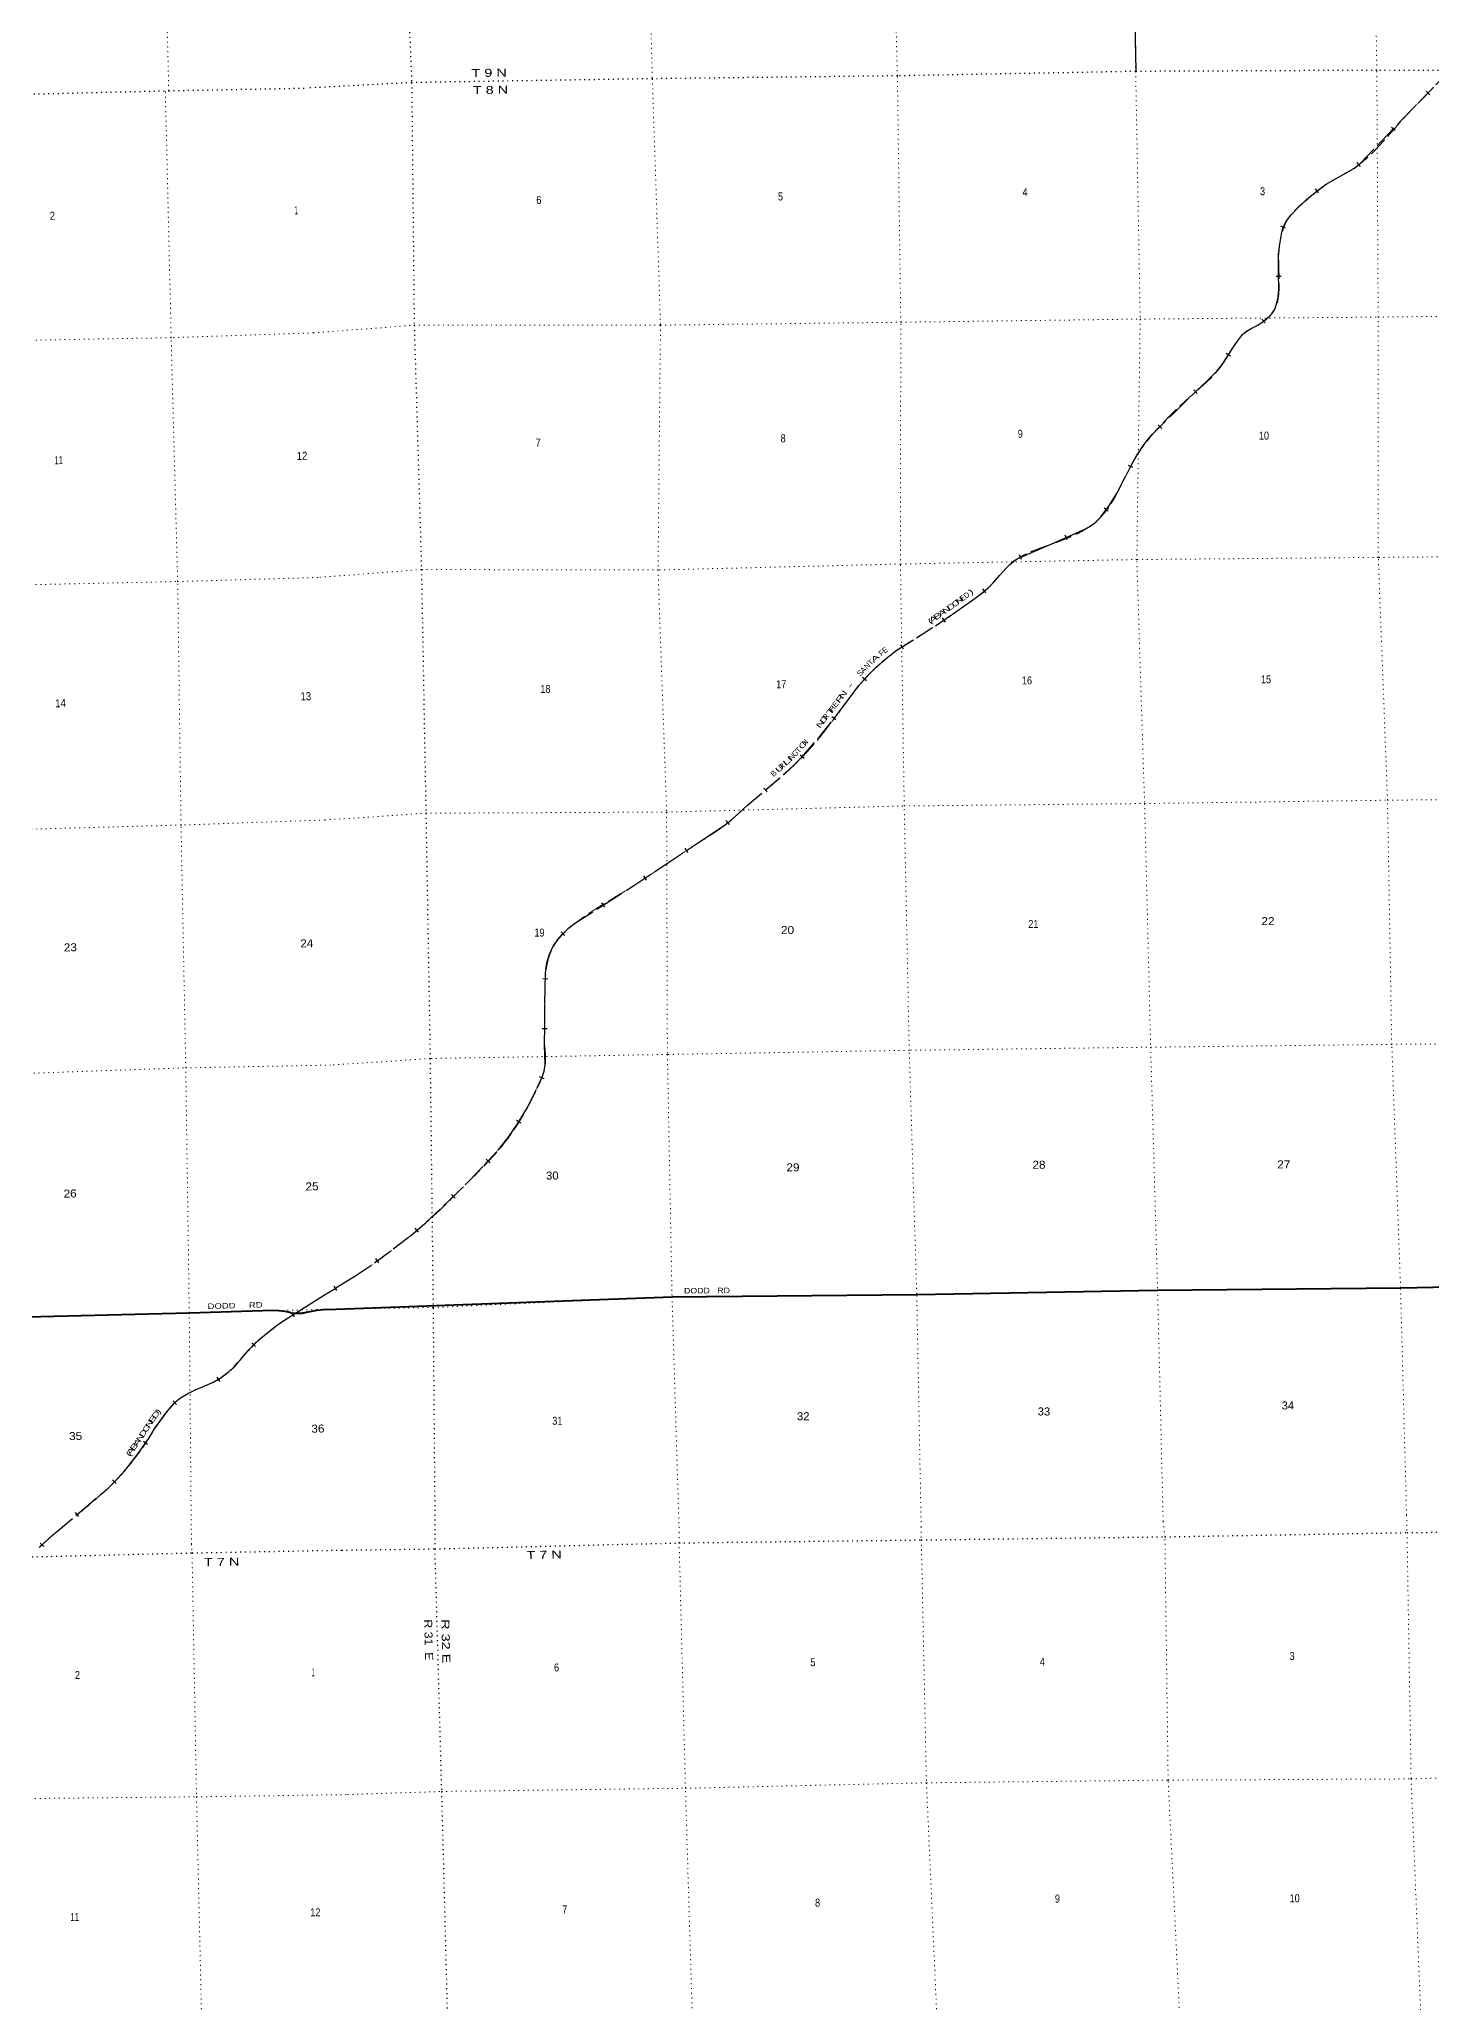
# Model space of a CAD drawing. Header units: feet. Extents: x 505285 to 763886, y -543582 to -353855.
# Drawn here: x 533456 to 563900, y -507290 to -464358 of the extents above; entities that cross this region are included whole.
import ezdxf
from ezdxf.enums import TextEntityAlignment as Align

# ---------------------------------------------------------------- set-up
doc = ezdxf.new("R2010")
doc.units = ezdxf.units.FT
doc.header["$LTSCALE"] = 70
doc.linetypes.add('DOTTED', pattern=[1.5, 0.3, -1.2])
doc.linetypes.add('LONG_DASHED', pattern=[7.5, 6, -1.5])
for name, color, linetype, lineweight in [('26', 7, 'Continuous', 40), ('27', 7, 'Continuous', 13), ('29', 7, 'Continuous', 25), ('34', 7, 'Continuous', 25), ('6', 7, 'DOTTED', 25), ('63', 7, 'Continuous', 25), ('7', 7, 'DOTTED', 13)]:
    doc.layers.add(name, color=color, linetype=linetype, lineweight=lineweight)

msp = doc.modelspace()

# ---------------------------------------------------------------- linework, layer by layer
at = {"layer": '26'}
for points in [[(539948.25, -492121.58), (547292.96, -491851.84), (552640.74, -491807.02), (557903.01, -491708.42), (563221.35, -491657.55), (568527.44, -491551.77), (571706.5, -491473.56)], [(531413.25, -492333.03), (536735.08, -492204.69), (538572.55, -492150.16), (538693.77, -492151.89), (538814.15, -492166.29), (538932.36, -492193.19), (538961.53, -492201.87), (539041.44, -492212.76), (539122.06, -492215.24), (539202.49, -492209.27), (539213.42, -492207.62), (539238.65, -492203.81), (539263.42, -492198.96), (539527.82, -492147.26), (539666.16, -492131.14), (539948.25, -492121.6)]]:
    msp.add_lwpolyline(points, dxfattribs=at)
at = {"layer": '29'}
msp.add_lwpolyline([(556417.61, -454487.98), (556665.74, -454754.37), (556748.2, -454811.12), (556875.91, -454865.46), (556970.58, -454905.05), (556991.67, -454926), (557036.69, -454978.55), (557062.51, -455059.52), (557165.24, -455544.51), (557176.15, -455660.44), (557242.68, -457746.5), (557246.06, -457948.02), (557074.54, -459430.3), (556952.23, -459873.77), (556940.81, -460032.9), (556964.2, -460211.33), (557315.95, -461401.26), (557350.73, -461542.26), (557365.47, -461687.77), (557429.48, -465057.43)], dxfattribs=at)
at = {"layer": '34', "linetype": 'LONG_DASHED', "lineweight": 13}
for points in [[(539940.33, -491660.75), (540359.41, -491404.18), (541197.96, -490811.81), (541917.38, -490229.06), (542864.91, -489311.06), (543486.4, -488659.76), (543918.34, -488076.01), (544338.27, -487303.74), (544518.3, -486784.62), (544509, -486343.1), (544512.08, -485439.58), (544528.49, -484786.8), (544691.13, -484205.74), (545206.35, -483662.7), (546479.72, -482849.43), (547869.37, -481925.72), (548464.02, -481527.85), (548933.8, -481118.11), (549721.73, -480447.83), (550133.58, -480055.16), (550880.43, -479152.71), (551377.12, -478493.55), (551756.6, -478091.41), (552217.01, -477713.95), (553054.15, -477185.36), (553789.2, -476676.63), (554198.63, -476360.29), (554617.16, -475903.26), (554854.36, -475712.4), (555595.42, -475394.29), (556346.2, -475059.95), (556666.44, -474803.4), (557025.22, -474277.14), (557450.38, -473466.64), (557792.38, -473002.91), (558755.32, -472052.52), (559208.43, -471614.96), (559553.48, -471105.01), (559766.55, -470818.2), (560189.14, -470553.84), (560470.35, -470257.81), (560561.94, -469834.6), (560557.68, -469059.71), (560618.8, -468620.96), (560729.25, -468329.93), (561175.66, -467860.36), (561594.81, -467527.8), (562029.87, -467283.29), (562348.95, -467066.91), (563238, -466139.89), (564026.82, -465321.03), (565065.16, -464228.79), (565411.67, -463883.44), (565708.43, -463657.41), (566731.74, -463187.81), (567331.27, -462830.01), (567517.45, -462507.53), (567562.74, -461890.38), (567649.81, -461443.15), (567864.54, -461140.26), (568356.68, -460742.17), (568737.24, -460486.57), (569105.07, -460389.8), (569725.56, -460455.26), (569986.57, -460440.66), (570350.45, -460251.61), (570925.48, -459876.16)], [(533466.75, -497333.87), (533649.32, -497156.79), (533863.85, -496972.94), (534899.37, -496096.75), (535036.96, -495970.96), (535177.99, -495820.98), (535307.27, -495683.33), (535496.4, -495443.81), (535710.63, -495161.51), (536003.21, -494710.6), (536184.02, -494459.22), (536334.15, -494268.84), (536491.01, -494108.44), (536702.66, -493972.88), (536865.46, -493894.73), (537179.55, -493760.79), (537364.1, -493668.06), (537502.44, -493574.41), (537711.1, -493396.72), (537871.35, -493210.12), (538049.34, -493009.04), (538267.03, -492788.95), (538499.62, -492604.68), (538742.15, -492416.15), (539058.74, -492217.86), (539450.46, -491969.58), (539941.23, -491664.73)]]:
    msp.add_spline(points, degree=3, dxfattribs=at)
at = {"layer": '6'}
for points in [[(541207.44, -452176.34), (541248.93, -454674.56), (541383.34, -460006.64), (541597.46, -465305.2), (541652.92, -470610.55), (541811.66, -475952.24), (541907.81, -481280.97), (542000.67, -486643.89), (542065.22, -491999.27), (542107.39, -497139.67)], [(571050.18, -464971.53), (568035.13, -465040.22), (562700.18, -465037.03), (557428.11, -465060.84), (552217.89, -465157.86), (546860.22, -465221.32), (541597.46, -465305.2), (539323.87, -465424.67)], [(507604.29, -466148.33), (509849.72, -466104.81), (515150.49, -465980.95), (520413.29, -465864.02), (525709.91, -465734.23), (530922.41, -465612.47), (536287.32, -465481.85), (539323.87, -465424.67)], [(540069.9, -497392.93), (542101.27, -497366.58), (547445.95, -497235.48), (552740.36, -497170.13), (558066.79, -497101.82), (563360.44, -497010.38), (568697.02, -496945.8), (571840.96, -496903.45)], [(542107.39, -497139.67), (542101.27, -497366.58), (542249.29, -502670.55), (542388.79, -508026.98), (542575.67, -513355.92), (542690.01, -518674.93), (542690.77, -519176.04)], [(525689.94, -497714.57), (526205.14, -497702.25), (531514.86, -497583.43), (536796.09, -497453.54), (540069.9, -497392.93)]]:
    msp.add_lwpolyline(points, dxfattribs=at)
at = {"layer": '63'}
for p, q in [((563857.98, -465569.14), (563778.31, -465492.41)), ((563103.9, -466352.99), (563024, -466276.51)), ((562344.6, -467137.89), (562271.67, -467054.73)), ((561421.76, -467718.09), (561356.14, -467629.05)), ((560706.57, -468487.81), (560604.6, -468444.97)), ((560609.29, -469545.55), (560498.69, -469546.76)), ((560258.69, -470561.26), (560187.4, -470476.69)), ((559499.58, -471285.23), (559406, -471226.25)), ((558774.53, -472104.39), (558697.14, -472025.36)), ((557999.96, -472867.65), (557921.96, -472789.23)), ((557365.72, -473723.65), (557266.92, -473673.92)), ((556824.98, -474675.71), (556736.4, -474609.47)), ((555931.17, -475301.88), (555886.66, -475200.62)), ((554932.42, -475733.55), (554888.35, -475632.1)), ((554153.64, -476461.53), (554084.15, -476375.47)), ((553268.41, -477100.07), (553205.99, -477008.75)), ((552351.54, -477688.67), (552292.45, -477595.16)), ((551539.47, -478385.29), (551456.38, -478312.28)), ((550873.86, -479242.06), (550787.31, -479173.18)), ((550178.24, -480080.68), (550094.39, -480008.55)), ((549367.08, -480816.1), (549295.37, -480731.88)), ((548543.6, -481529.92), (548475.67, -481442.62)), ((547638.52, -482139.87), (547577.27, -482047.76)), ((546732.54, -482742.06), (546671.33, -482649.94)), ((545818.18, -483333.21), (545758.8, -483239.89)), ((544940.16, -483952.81), (544863.28, -483873.29)), ((544575.05, -484906.65), (544464.5, -484902.99)), ((544560.4, -485992.78), (544449.79, -485992.5)), ((544492.92, -487091.47), (544392.67, -487044.74)), ((543986.9, -488058.95), (543891.51, -488002.97)), ((543311.11, -488922.38), (543230.12, -488847.05)), ((542546.31, -489698.68), (542468.36, -489620.2)), ((541746.09, -490440.82), (541674.48, -490356.52)), ((540883.23, -491108.26), (540817.31, -491019.43)), ((539959.23, -491712.97), (539901.12, -491618.85)), ((539037.21, -492290.39), (538979.26, -492196.18)), ((538183.29, -492937.63), (538101.75, -492862.89)), ((537400.62, -493704.74), (537341.7, -493611.13)), ((536454.89, -494210.81), (536379.68, -494129.7)), ((535824.4, -495080.29), (535731.96, -495019.56)), ((535140.13, -495935.01), (535059.58, -495859.21)), ((534317.91, -496654.99), (534246.48, -496570.54)), ((533554.5, -497317.03), (533475.83, -497239.29))]:
    msp.add_line(p, q, dxfattribs=at)
at = {"layer": '63', "linetype": 'LONG_DASHED'}
for points in [[(560553.6, -469059.28), (560576.6, -468839.26), (560614.79, -468620.08), (560655.17, -468469.19), (560685.55, -468396.87), (560725.83, -468327.65), (560826.22, -468195.5), (560992.53, -468019.7), (561172.96, -467857.28), (561377.34, -467683.01), (561592.57, -467524.36), (561809.66, -467400.62), (562027.83, -467279.73), (562194.8, -467181.1), (562274.23, -467126.98), (562346.11, -467063.94), (562791.03, -466600.86), (563235.04, -466137.05), (563629.5, -465727.66), (564023.86, -465318.19), (564543.66, -464772.73), (565062.21, -464225.94)], [(539938.97, -491659.68), (540147.73, -491528.96), (540357.2, -491400.73), (540782.89, -491114.73), (541195.49, -490808.54), (541561.94, -490525.6), (541914.64, -490226.01), (542394.05, -489772.96), (542862, -489308.17), (543176.69, -488986.73), (543483.3, -488657.08), (543710.21, -488374.49), (543914.87, -488073.82), (544136.71, -487695.82), (544334.58, -487301.95), (544452.77, -487048.36), (544495.34, -486918.43), (544514.2, -486784.36), (544510.98, -486563.97), (544504.9, -486343.15), (544506.05, -485891.33), (544507.98, -485439.54), (544513.59, -485113.06), (544524.4, -484786.55), (544538.12, -484636.74), (544559.59, -484525.99), (544611.1, -484362.98), (544687.55, -484203.72), (544794.26, -484040.47), (544884.55, -483930.63), (545035.47, -483784.72), (545204.02, -483659.32), (545842.01, -483253.32), (546477.48, -482846), (547172.34, -482384.28), (547867.11, -481922.3), (548165.74, -481725.49), (548461.61, -481524.53), (548584.29, -481429.07), (548757.9, -481272.49), (548931.09, -481115.03), (549325.18, -480780.06), (549719.03, -480444.74), (549930.45, -480254.63), (550130.56, -480052.38), (550512.62, -479608.24), (550877.19, -479150.2), (551124.79, -478820.32), (551373.94, -478490.96), (551556.5, -478283.19), (551753.8, -478088.42), (551976.98, -477890.05), (552214.68, -477710.58), (552633.52, -477445.85), (553051.9, -477181.93), (553420.7, -476929.83), (553786.81, -476673.3), (553994.8, -476519.61), (554195.91, -476357.22), (554306.69, -476250.04), (554457.73, -476073.37), (554614.22, -475900.4), (554725.86, -475794.03), (554786.26, -475746.73), (554852.52, -475708.73), (555222.85, -475547.86), (555593.79, -475390.53), (555969.74, -475225.28), (556344.37, -475056.28), (556433.9, -475007.29), (556555.77, -474913.47), (556663.3, -474800.75), (556854.74, -474544.75), (557021.65, -474275.12), (557231.64, -473868.59), (557334.49, -473664.25), (557446.87, -473464.51), (557604.93, -473222), (557692.78, -473107.28), (557789.41, -473000.08), (558269.31, -472522.7), (558752.47, -472049.57), (558980.87, -471832.91), (559205.4, -471612.19), (559302.32, -471493.68), (559426.47, -471298.83), (559550.07, -471102.73), (559653.67, -470956.98), (559763.56, -470815.37), (559856.77, -470734.19), (560023.8, -470646.16), (560108.29, -470602.67), (560186.68, -470550.55), (560342.5, -470419.18), (560410.36, -470344.09), (560466.7, -470255.91), (560509.48, -470152.81), (560544.6, -469995.07), (560557.84, -469834.45), (560553.62, -469446.99), (560553.58, -469059.71)], [(533456.01, -497337.52), (533553.34, -497240.41), (533646.58, -497153.74), (533753.69, -497061.47), (533861.19, -496969.82), (534379, -496531.81), (534896.7, -496093.64), (534967.16, -496032.69), (535034.04, -495968.08), (535104.51, -495893.19), (535175, -495818.18), (535239.69, -495749.4), (535304.19, -495680.62), (535401.32, -495563.35), (535493.13, -495441.33), (535601.31, -495300.98), (535707.27, -495159.16), (535854.73, -494934.69), (535999.8, -494708.31), (536089.27, -494581.83), (536180.73, -494456.76), (536254.67, -494360.64), (536331.02, -494266.2), (536405.54, -494182.11), (536488.4, -494105.27), (536591.05, -494031.16), (536700.74, -493969.26), (536781.84, -493929.07), (536863.79, -493890.99), (537020.9, -493824.03), (537177.86, -493757.06), (537270.98, -493712.97), (537362.04, -493664.52), (537432.47, -493620.18), (537499.98, -493571.13), (537608.75, -493487.34), (537708.13, -493393.89), (537788.34, -493300.87), (537868.25, -493207.44), (537957, -493106.66), (538046.29, -493006.3), (538151.16, -492891.87), (538264.34, -492785.85), (538380.28, -492692.93), (538497.07, -492601.47), (538616.79, -492505.09), (538739.81, -492412.78), (538897.48, -492312.24), (539056.56, -492214.39), (539252.31, -492090.12), (539448.27, -491966.11), (539693.27, -491813.03), (539937.51, -491662.21)]]:
    msp.add_lwpolyline(points, dxfattribs=at)
at = {"layer": '7'}
for points in [[(552737.99, -496887.65), (552640.05, -491786.47), (552475.7, -486464.96), (552367.2, -481122.39), (552284.37, -475853.66), (552291.16, -470545.21), (552217.89, -465157.86), (552074.4, -459872.12), (551911.78, -454632.89), (551780.14, -451199.46)], [(557102.13, -451071.42), (557176.79, -454464.64), (557335.45, -459802.32), (557428.11, -465060.84), (557526.13, -470477.88), (557452.73, -475773.43), (557622.55, -481068.75), (557754.88, -486396.85), (557906.91, -491706.53), (558027.87, -496760.42)], [(563349.44, -496631.2), (563218.62, -491655.93), (563026.14, -486334.9), (562933.8, -480996.07), (562731.52, -475687.26), (562729.41, -470433.18), (562700.18, -465037.03), (562611.77, -459694.11), (562526.49, -454308.97), (562495.6, -450940.41)], [(546482.19, -451325.7), (546550.01, -454692.4), (546714.59, -459929.59), (546860.22, -465221.32), (547038.02, -470608.85), (546983.93, -475962.29), (547171.8, -481255.29), (547188.95, -486555.28), (547290.42, -491849.79), (547446.9, -497013.71)], [(536287.25, -465481.06), (536151.43, -460167.18), (535935.17, -454933.57), (535834.88, -452602.08)], [(536782.52, -497264.08), (536735.08, -492204.69), (536658.47, -486847.2), (536554.89, -481538.57), (536481.07, -476215.18), (536338.81, -470883.36), (536212.97, -465480.82)], [(539449.04, -470777.08), (541652.92, -470610.55), (547038.02, -470608.85), (552291.16, -470545.21), (557518.05, -470476.01), (562729.41, -470433.18), (567986.44, -470363.45), (571182.32, -470307.47)], [(539449.04, -470777.08), (536338.81, -470883.36), (531081.47, -470976.04), (525795.4, -471127.68), (523711.37, -471173.21)], [(571313.11, -475588.73), (568119.71, -475641.34), (562731.52, -475687.26), (557453.89, -475733.26), (552283.9, -475831.58), (546983.93, -475962.29), (541811.66, -475952.24), (539574.12, -476124.65)], [(523982.94, -476568.88), (525897.4, -476540.84), (531172.04, -476329.18), (536481.07, -476215.18), (539574.12, -476124.65)], [(539698.15, -481428.12), (541907.81, -481280.97), (547171.8, -481255.29), (552367.2, -481122.39), (557622.55, -481068.75), (562933.8, -480996.07), (568251.57, -480947.36), (571445.66, -480941.12)], [(539698.15, -481428.12), (536554.89, -481538.57), (531294.75, -481683.57), (526071.23, -481932.98), (523565.2, -481953.76)], [(571576.83, -486237.49), (568392.23, -486289.37), (563026.14, -486334.9), (557776.98, -486396.46), (552475.7, -486464.96), (547188.95, -486555.28), (542000.67, -486643.89), (539823.53, -486788.65)], [(523429.12, -487243.8), (526059.77, -487217.42), (531343.14, -487035.7), (536658.47, -486847.2), (539823.53, -486788.65)], [(539948.25, -492121.58), (542062.29, -492088.3), (547290.42, -491849.79), (552642.52, -491808.51), (557906.91, -491706.53), (563218.62, -491655.93), (568525.12, -491549.2), (571706.5, -491473.56)], [(539948.25, -492121.59), (536735.08, -492204.69), (531388.25, -492333.66), (526103.9, -492473.2), (522528.4, -492577.97)], [(563349.44, -496631.2), (563360.44, -497010.38), (563448.63, -502396.45), (563665.9, -507666.24), (563795.58, -512960.7), (563848.5, -514910.01)], [(547971.27, -516171.02), (547892.74, -513241.69), (547742.6, -507933.77), (547583.68, -502600), (547445.95, -497235.48), (547446.9, -497013.71)], [(552737.99, -496887.65), (552740.36, -497170.13), (552852.46, -502481.17), (553088.94, -507790.57), (553205.28, -513109.53), (553309.12, -516828.88)], [(558537.85, -515738.97), (558457.29, -513035.38), (558395.09, -507714.83), (558137.01, -502422.14), (558066.79, -497101.82), (558027.87, -496760.42)], [(536782.52, -497264.08), (536796.09, -497453.54), (536893.56, -502787.87), (537014.21, -508095.26), (537212.05, -513428.1), (537322.37, -518198.81)], [(540196.58, -502738.96), (542249.29, -502670.55), (547583.68, -502600), (552852.46, -502481.17), (558137.01, -502422.14), (563448.63, -502396.45), (568794.21, -502227.16), (571972.89, -502230.63)], [(528263.85, -503011.15), (531575.54, -502840.63), (536893.56, -502787.87), (540196.58, -502738.96)]]:
    msp.add_lwpolyline(points, dxfattribs=at)

# ---------------------------------------------------------------- texts
at = {"layer": '27'}
for s, rotation, width, p in [('DODD     RD', 1.7, 1.3, (537135.9, -492122.1)), ('DODD   RD', 0.381, 1.2, (547551.9, -491780.81))]:
    msp.add_text(s, height=120, rotation=rotation, dxfattribs=dict(at, width=width)).set_placement(p)
at = {"layer": '6'}
for s, rotation, width, p in [('T 9 N', 0.913, 1.35, (542906.6, -465184.32)), ('T 8 N', 0.913, 1.35, (542936.17, -465558.52)), ('T 7 N', 1.156, 1.35, (537059.23, -497746.12)), ('T 7 N', 1.405, 1.35, (544109.18, -497592.41)), ('R 31  E', 271.599, 1.15, (541869.24, -498910.27)), ('R 32 E', 271.599, 1.35, (542244.27, -498906.05))]:
    msp.add_text(s, height=175, rotation=rotation, dxfattribs=dict(at, width=width)).set_placement(p)
at = {"layer": '63'}
for s, rotation, width, p in [('N', 36.462, 1.55, (553612.43, -476673.75)), (')', 38.92, 1.65, (553858.41, -476480.55)), ('A', 34.355, 1.55, (553030.04, -477082.81)), ('B', 34.355, 1.7, (553127.85, -477017.68)), ('A', 35.019, 1.6, (553223.18, -476951.06)), ('N', 35.019, 1.5, (553319.54, -476883.55)), ('D', 35.019, 1.55, (553421.7, -476811.96)), ('O', 35.019, 1.35, (553524.74, -476739.76)), ('(', 34.355, 1.45, (552965.86, -477128.41)), ('A', 41.632, 1.8, (551769.27, -477939.71)), ('R', 53.109, 1.65, (551004.09, -478810.41)), ('N', 52.894, 1.55, (551075.21, -478720.39)), ('T', 51.482, 1.95, (550803.58, -479082.55)), ('N', 51.482, 1.6, (550579.4, -479363.75)), ('O', 51.482, 1.45, (550654.06, -479269.86)), ('O', 49.297, 1.5, (550196.52, -479823.16)), ('U', 40.411, 1.65, (549682.53, -480344.48)), ('L', 41.962, 2, (549839.87, -480198.9)), ('I', 45.305, 2.35, (549913.84, -480129.25)), ('N', 57.046, 1.45, (535909.81, -494664.47)), ('E', 54.724, 1.75, (535980.43, -494562.55)), ('D', 53.985, 1.6, (536049.79, -494466.54)), (')', 53.101, 1.55, (536105.11, -494390.12)), ('A', 55.127, 1.6, (535643.23, -495073.83)), ('N', 56.698, 1.45, (535709.69, -494968.87)), ('D', 56.928, 1.5, (535776.24, -494871.41)), ('O', 57.347, 1.3, (535846.35, -494765.91)), ('(', 52.75, 1.55, (535455.09, -495327.24)), ('A', 52.373, 1.65, (535500.82, -495267.56)), ('B', 53.223, 1.8, (535573.08, -495166.33))]:
    msp.add_text(s, height=120, rotation=rotation, dxfattribs=dict(at, width=width)).set_placement(p, align=Align.CENTER)
for s, rotation, p in [('E', 36.462, (553671.6, -476630.01)), ('D', 38.92, (553765.15, -476557.78)), ('F', 41.632, (551907.36, -477818.83)), ('E', 37.054, (551982.04, -477760.93)), ('S', 45.695, (551438.34, -478259.83)), ('A', 44.695, (551513.74, -478187.3)), ('N', 44.63, (551597.88, -478099.42)), ('T', 44.63, (551676.1, -478022.2)), ('R', 51.482, (550698.44, -479209.35)), ('H', 53.109, (550840.03, -479026.88)), ('E', 53.109, (550909.64, -478934.15)), ('N', 45.305, (549947.02, -480093.56)), ('G', 45.305, (550025.34, -480012.16)), ('T', 49.297, (550099.45, -479940.44)), ('N', 49.297, (550243.68, -479772.57)), ('B', 40.411, (549551.46, -480456.07)), ('R', 41.962, (549729.46, -480300.06))]:
    msp.add_text(s, height=120, rotation=rotation, dxfattribs=at).set_placement(p, align=Align.CENTER)
at = {"layer": '63', "width": 2.1}
msp.add_text('-', height=120, rotation=52.894, dxfattribs=at).set_placement((551195.34, -478566.74))
at = {"layer": '7'}
for s, width, p in [('6', 0.85, (544323.21, -467958)), ('5', 0.85, (549605.8, -467881.74)), ('4', 0.85, (554954.72, -467784.3)), ('3', 0.85, (560146.53, -467767.91)), ('7', 0.85, (544309.44, -473263.59)), ('8', 0.85, (549663.91, -473169.89)), ('9', 0.85, (554849.93, -473071.27)), ('10', 0.85, (560121.79, -473111.7)), ('18', 0.85, (544410.08, -478649.78)), ('17', 0.85, (549567.8, -478547.47)), ('16', 0.85, (554940.63, -478464.29)), ('15', 0.85, (560166.04, -478440.02)), ('19', 0.85, (544281.4, -483977.92)), ('20', 1.1, (549672.6, -483922.34)), ('21', 0.85, (555080.01, -483790.42)), ('22', 1.1, (560176.53, -483727.71)), ('29', 1.1, (549791.5, -489110.89)), ('28', 1.1, (555169.39, -489054.14)), ('27', 1.1, (560522.35, -489046.85)), ('30', 1.05, (544536.64, -489290.11)), ('34', 1.05, (560618.28, -494317.24)), ('31', 0.85, (544671.59, -494652.53)), ('32', 1.05, (550022.72, -494553.07)), ('33', 1.05, (555284.92, -494448.84)), ('3', 0.85, (560792.62, -499794.35)), ('2', 0.85, (534235.32, -500210.4)), ('1', 0.4, (539411.41, -500151.67)), ('6', 0.85, (544709.74, -500046.81)), ('5', 0.85, (550314.78, -499933.11)), ('4', 0.85, (555330.93, -499917.92)), ('12', 0.85, (539381, -505401.05)), ('7', 0.85, (544889.39, -505336.58)), ('8', 0.85, (550417.35, -505189.44)), ('9', 0.85, (555660.67, -505100.04)), ('10', 0.85, (560792.81, -505092.7)), ('11', 0.65, (534138.18, -505502.44))]:
    msp.add_text(s, height=175, dxfattribs=dict(at, width=width)).set_placement(p)
for s, width, p in [('2', 0.9, (533686.8, -468305.32)), ('1', 0.45, (539036.22, -468186.82)), ('11', 0.65, (533790.96, -473650.42)), ('12', 0.9, (539084.76, -473556.17)), ('13', 0.9, (539169.23, -478813.98)), ('14', 0.9, (533805.45, -478964.56)), ('23', 1.1, (533994.18, -484303.8)), ('24', 1.1, (539164.38, -484216.46)), ('25', 1.1, (539278.33, -489530.95)), ('26', 1.1, (533989.24, -489686.58)), ('35', 1.1, (534109.89, -494989)), ('36', 1.1, (539405.61, -494827.13))]:
    msp.add_text(s, height=175, rotation=1.36, dxfattribs=dict(at, width=width)).set_placement(p)

doc.saveas('drawing.dxf')
